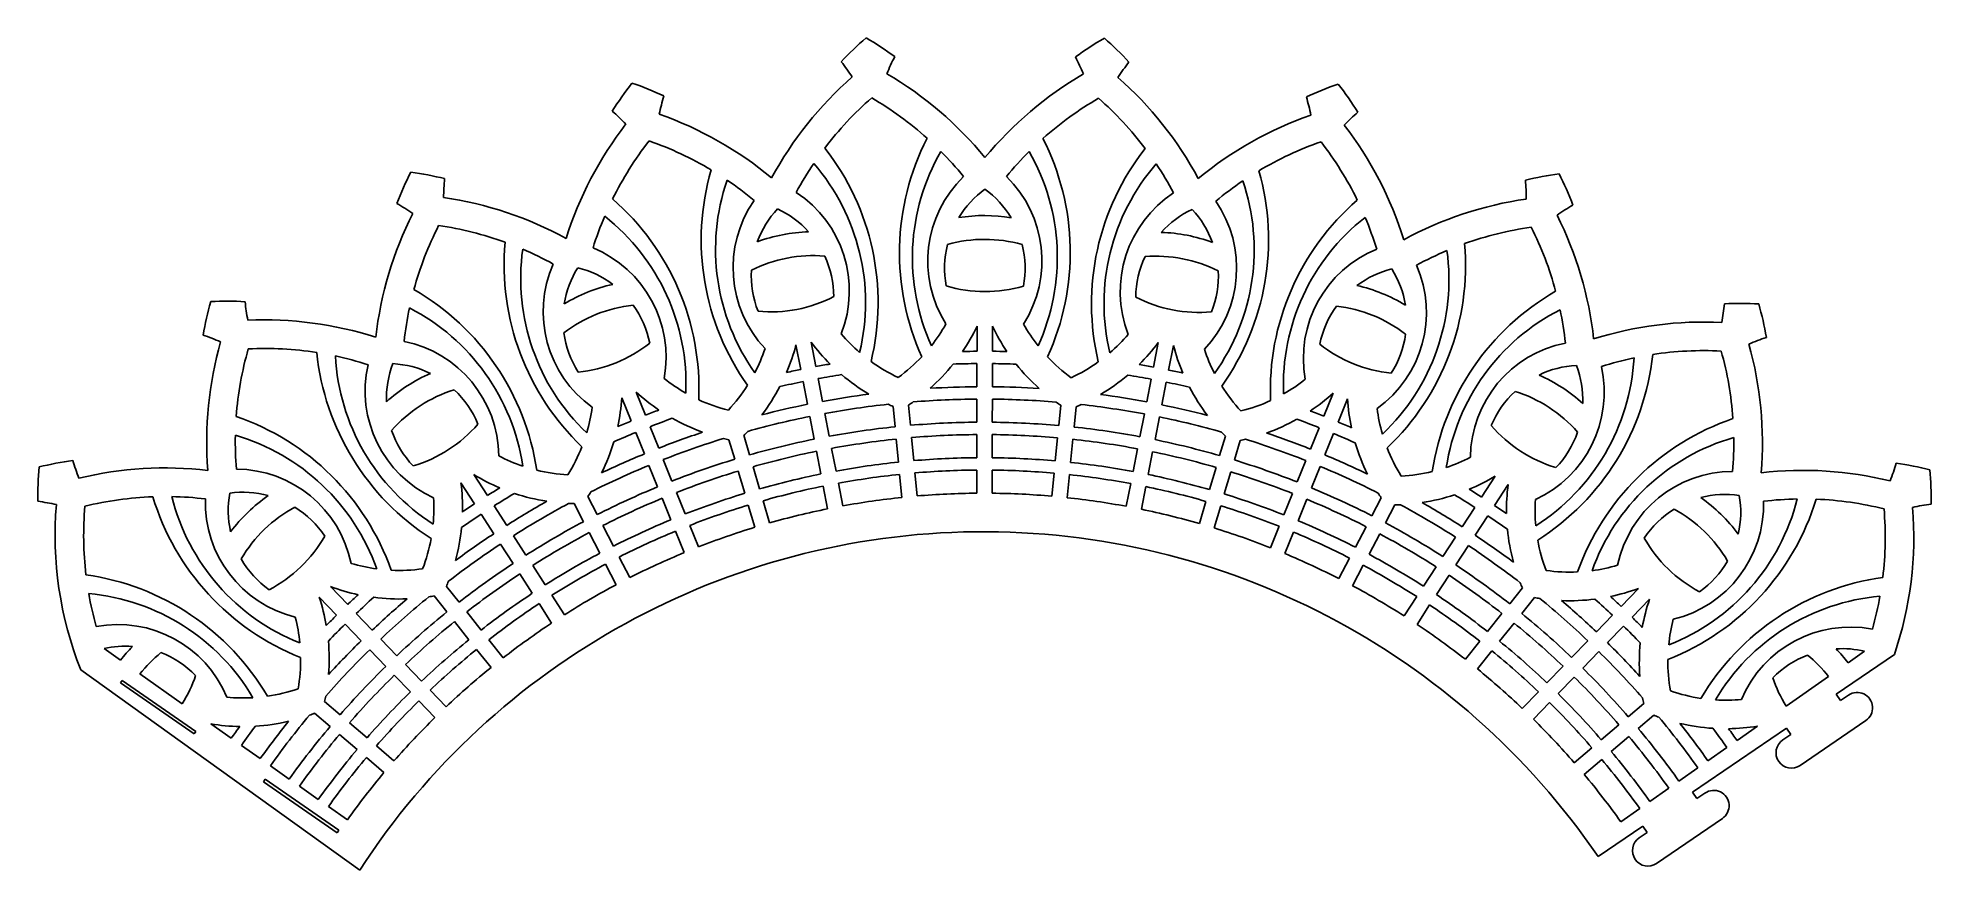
# Model space of a CAD drawing. Extents: x 88 to 333, y 159 to 267.
import ezdxf

# ---------------------------------------------------------------- set-up
doc = ezdxf.new("R2010")
doc.units = 0
doc.layers.get('0').update_dxf_attribs({"linetype": 'CONTINUOUS'})

msp = doc.modelspace()

# ---------------------------------------------------------------- linework, layer by layer
for p, q in [((209.687553, 229.978767), (209.682782, 226.738469)), ((211.687551, 229.975822), (211.68278, 226.735524)), ((186.817053, 224.378173), (186.203442, 227.559937)), ((188.780868, 224.7569), (188.167256, 227.938664)), ((232.578768, 224.692412), (233.201747, 227.872355)), ((234.541458, 224.307904), (235.164437, 227.487847)), ((209.680426, 225.138414), (209.676009, 222.138307)), ((211.680424, 225.135469), (211.676006, 222.135363)), ((165.467854, 221.450878), (166.677267, 218.444738)), ((187.688157, 219.861237), (187.120046, 222.807066)), ((189.651971, 220.239964), (189.08386, 223.185793)), ((231.694367, 220.178061), (232.271151, 223.122205)), ((233.657057, 219.793553), (234.233841, 222.737696)), ((255.881945, 221.317753), (254.663685, 218.315187)), ((163.612385, 220.704396), (164.821798, 217.698256)), ((190.523077, 215.723015), (189.954964, 218.668853)), ((198.812353, 219.577003), (199.061572, 216.948204)), ((200.803426, 219.765761), (201.052644, 217.136963)), ((209.673653, 220.538248), (209.669235, 217.538132)), ((211.673651, 220.535303), (211.669233, 217.535187)), ((220.541564, 219.736699), (220.284606, 217.108646)), ((222.532072, 219.542078), (222.275114, 216.914024)), ((230.809964, 215.663697), (231.386749, 218.607849)), ((257.735208, 220.56581), (256.516947, 217.563245)), ((165.419005, 216.213829), (166.538769, 213.430524)), ((167.274474, 216.960311), (168.394238, 214.177006)), ((188.559263, 215.344288), (187.99115, 218.290126)), ((232.772654, 215.279188), (233.349439, 218.223341)), ((254.062109, 216.832525), (252.934154, 214.052529)), ((177.512795, 215.2741), (178.259033, 212.741154)), ((179.431268, 215.839308), (180.177507, 213.30636)), ((189.430372, 210.827323), (188.862257, 213.773172)), ((191.394186, 211.20605), (190.826071, 214.151899)), ((199.212586, 215.35528), (199.495738, 212.368542)), ((201.203658, 215.54404), (201.48681, 212.557302)), ((209.666879, 215.938068), (209.662462, 212.937941)), ((211.666877, 215.935123), (211.66246, 212.934997)), ((220.128901, 215.516174), (219.836955, 212.530283)), ((222.119409, 215.321552), (221.827463, 212.335661)), ((229.925557, 211.149317), (230.502344, 214.093479)), ((231.888247, 210.764808), (232.465035, 213.708971)), ((241.902066, 215.747326), (241.148372, 213.216587)), ((243.818867, 215.176471), (243.065173, 212.645733)), ((255.915372, 216.080582), (254.787416, 213.300587)), ((167.135977, 211.946092), (168.255745, 209.162778)), ((168.991446, 212.692574), (170.111214, 209.90926)), ((178.711217, 211.206311), (179.559064, 208.328476)), ((180.629691, 211.771518), (181.477538, 208.893683)), ((209.660106, 211.337871), (209.655689, 208.337733)), ((211.660104, 211.334926), (211.655687, 208.334788)), ((240.69167, 211.683083), (239.835353, 208.807757)), ((252.332577, 212.569863), (251.204618, 209.789859)), ((254.185839, 211.81792), (253.05788, 209.037916)), ((144.505246, 206.944176), (142.744406, 209.664392)), ((146.18419, 208.030983), (144.423349, 210.7512)), ((190.301484, 206.310341), (189.733367, 209.256201)), ((192.265298, 206.689068), (191.697181, 209.634928)), ((199.646752, 210.775612), (199.929906, 207.788863)), ((201.637825, 210.964372), (201.920978, 207.977622)), ((219.68125, 210.937805), (219.389303, 207.951902)), ((221.671758, 210.743183), (221.379811, 207.75728)), ((229.041147, 206.634919), (229.617936, 209.579094)), ((231.003837, 206.250411), (231.580627, 209.194585)), ((242.608471, 211.112229), (241.752154, 208.236903)), ((275.126007, 207.841129), (276.89485, 210.556149)), ((276.801743, 206.749383), (278.570586, 209.464403)), ((148.683936, 204.169274), (147.053666, 206.687781)), ((157.425645, 206.986126), (158.641482, 204.642105)), ((159.201025, 207.907009), (160.416861, 205.562989)), ((168.852955, 207.678342), (169.972727, 204.895018)), ((170.708424, 208.424824), (171.828196, 205.6415)), ((180.01125, 206.793628), (180.8591, 203.915782)), ((181.929723, 207.358835), (182.777574, 204.480989)), ((239.378649, 207.274247), (238.522328, 204.39891)), ((241.29545, 206.703394), (240.439129, 203.828057)), ((250.603039, 208.307187), (249.475076, 205.527173)), ((252.456301, 207.555244), (251.328338, 204.775231)), ((262.108863, 207.755488), (260.88613, 205.415059)), ((263.881524, 206.829381), (262.65879, 204.488951)), ((272.614899, 203.986799), (274.252579, 206.500494)), ((147.004993, 203.082467), (145.374723, 205.600974)), ((161.153599, 204.142627), (162.534984, 201.479442)), ((172.425408, 204.157058), (173.545184, 201.373724)), ((248.873495, 204.044496), (247.745527, 201.264472)), ((260.145212, 203.996872), (258.75599, 201.337767)), ((274.290635, 202.895052), (275.928315, 205.408747)), ((149.504748, 199.220746), (147.874472, 201.739261)), ((151.183691, 200.307554), (149.553415, 202.826068)), ((159.378219, 203.221743), (160.759605, 200.558558)), ((170.569939, 203.410576), (171.689715, 200.627242)), ((250.726757, 203.292554), (249.59879, 200.512529)), ((261.917872, 203.070764), (260.52865, 200.411659)), ((270.103784, 200.132456), (271.741469, 202.646159)), ((271.779519, 199.040709), (273.417204, 201.554412)), ((153.683454, 196.44582), (152.053173, 198.964343)), ((161.496345, 199.138191), (162.877736, 196.474996)), ((163.271725, 200.059075), (164.653116, 197.39588)), ((258.01507, 199.919575), (256.625843, 197.260459)), ((259.78773, 198.993467), (258.398503, 196.334351)), ((152.004511, 195.359013), (150.374229, 197.877536)), ((267.59266, 196.2781), (269.23035, 198.791812)), ((269.268395, 195.186354), (270.906086, 197.700066)), ((124.366473, 194.845287), (126.613942, 192.511097)), ((125.807197, 196.232484), (128.054666, 193.898294)), ((139.288934, 195.017589), (140.929692, 192.948628)), ((140.855981, 196.260314), (142.49674, 194.191352)), ((154.504283, 191.497264), (152.873996, 194.015798)), ((156.183226, 192.584071), (154.552939, 195.102605)), ((265.081526, 192.42373), (266.719223, 194.937452)), ((280.419531, 196.054821), (278.772686, 193.9907)), ((281.982911, 194.807487), (280.336067, 192.743367)), ((295.468167, 195.982676), (293.213835, 193.655114)), ((296.9048, 194.591242), (294.650467, 192.263681)), ((129.164462, 192.745674), (131.245334, 190.58451)), ((141.923912, 191.694938), (143.788078, 189.344265)), ((143.49096, 192.937662), (145.355126, 190.586989)), ((266.757261, 191.331983), (268.394958, 193.845705)), ((277.774778, 192.739943), (275.903699, 190.39477)), ((292.100649, 192.505768), (290.013422, 190.35074)), ((127.723739, 191.358478), (129.80461, 189.197313)), ((132.355134, 189.431887), (134.436012, 187.270716)), ((146.349349, 189.333294), (148.213522, 186.982612)), ((274.905787, 189.144008), (273.0347, 186.798826)), ((279.33816, 191.49261), (277.46708, 189.147437)), ((288.900233, 189.201391), (286.812999, 187.046356)), ((293.537281, 191.114334), (291.450054, 188.959307)), ((98.585953, 186.684568), (96.450824, 188.188991)), ((130.91441, 188.04469), (132.995288, 185.883519)), ((144.782302, 188.090571), (146.646475, 185.739888)), ((276.469169, 187.896675), (274.598082, 185.551493)), ((290.336865, 187.809957), (288.249632, 185.654923)), ((321.122693, 182.280964), (328.678687, 187.435315)), ((322.661181, 186.354647), (324.800809, 187.852832)), ((129.610871, 159.469758), (93.4278, 185.439995)), ((106.599737, 181.038014), (101.113465, 184.90367)), ((134.105092, 184.730892), (136.185977, 182.569713)), ((135.545815, 186.118089), (137.626701, 183.95691)), ((285.699807, 185.897003), (283.612566, 183.741961)), ((287.136439, 184.505569), (285.049198, 182.350528)), ((314.630787, 180.731702), (320.128436, 184.581199)), ((98.586958, 183.743396), (98.81449, 184.072377)), ((108.144798, 177.132949), (98.586958, 183.743396)), ((108.37233, 177.461931), (98.81449, 184.072377)), ((138.736508, 182.804279), (140.817402, 180.643092)), ((282.499369, 182.592603), (280.41212, 180.437553)), ((321.122693, 182.280964), (321.68622, 181.454865)), ((321.68622, 181.454865), (322.7203, 182.160267)), ((123.769182, 179.808335), (125.774572, 178.090457)), ((125.070317, 181.327232), (127.075706, 179.609355)), ((137.295784, 181.417082), (139.376678, 179.255895)), ((283.936001, 181.20117), (281.848753, 179.04612)), ((296.161151, 181.075319), (294.150712, 179.363354)), ((297.457808, 179.552597), (295.447368, 177.840632)), ((108.144798, 177.132949), (108.37233, 177.461931)), ((112.954876, 176.565986), (110.303242, 178.428505)), ((126.989741, 177.049507), (129.268186, 175.097721)), ((128.290875, 178.568405), (130.56932, 176.616619)), ((292.932483, 178.325987), (290.648301, 176.380919)), ((302.506775, 169.582039), (314.661685, 177.87356)), ((308.262519, 176.278416), (310.919626, 178.133118)), ((314.191131, 176.34206), (315.225211, 177.047462)), ((314.661685, 177.87356), (315.225211, 177.047462)), ((316.445235, 173.037667), (324.974405, 178.855875)), ((116.719223, 173.921894), (114.264213, 175.646303)), ((131.784493, 175.575665), (134.062946, 173.623872)), ((289.430068, 175.343548), (287.145876, 173.398473)), ((294.229139, 176.803264), (291.944956, 174.858197)), ((304.490402, 173.64542), (306.950479, 175.362592)), ((120.483581, 171.277793), (118.028563, 173.002208)), ((130.483359, 174.056767), (132.761812, 172.104974)), ((290.726723, 173.820826), (288.442532, 171.87575)), ((300.718274, 171.012416), (303.178359, 172.729594)), ((117.120849, 170.924877), (117.348381, 171.253859)), ((126.678692, 164.314435), (117.120849, 170.924877)), ((126.906224, 164.643417), (117.348381, 171.253859)), ((124.247951, 168.633684), (121.792926, 170.358104)), ((296.946134, 168.379404), (299.406227, 170.096587)), ((302.506775, 169.582039), (303.070301, 168.755941)), ((304.104381, 169.461343), (303.070301, 168.755941)), ((128.012337, 165.989564), (125.557301, 167.713991)), ((293.173978, 165.746381), (295.634081, 167.463571)), ((126.678692, 164.314435), (126.906224, 164.643417)), ((296.045766, 165.174636), (290.239407, 161.213804)), ((296.045766, 165.174636), (296.609292, 164.348537)), ((306.358486, 166.15695), (297.829317, 160.338743)), ((296.609292, 164.348537), (295.575212, 163.643135))]:
    msp.add_line(p, q)
for centre, radius, start, end in [((223.977025, 234.414134), 43.693551, 131.044059, 136.885086), ((173.298925, 229.609721), 43.693551, 53.946114, 59.787141), ((248.074934, 229.499621), 43.693551, 120.044135, 125.885162), ((197.411202, 234.453249), 43.693551, 42.94619, 48.787217), ((166.405833, 244.223763), 32.578698, 33.707556, 37.990811), ((228.001101, 250.063151), 32.578698, 152.840389, 157.123644), ((193.433226, 250.114048), 32.578698, 22.707632, 26.990887), ((255.011031, 244.093301), 32.578698, 141.840465, 146.12372), ((199.384036, 234.640306), 43.693551, 142.044135, 147.885162), ((150.55378, 220.254261), 43.693551, 64.94619, 70.787217), ((224.715177, 226.627928), 47.399008, 131.178345, 151.537833), ((174.037077, 221.823515), 47.399008, 39.293495, 59.652855), ((247.313856, 221.715623), 47.399008, 120.178421, 140.537781), ((196.650124, 226.669251), 47.399008, 28.293443, 48.652931), ((270.792431, 220.077223), 43.693551, 109.044059, 114.885086), ((222.00475, 234.606999), 43.693551, 31.946114, 37.787141), ((140.998826, 233.284526), 32.578698, 44.707632, 48.990887), ((200.348185, 250.769637), 32.578698, 163.840465, 168.12372), ((224.715177, 226.627928), 43.693551, 131.044059, 142.726114), ((174.037077, 221.823515), 43.693551, 48.105086, 59.787141), ((247.313856, 221.715623), 43.693551, 120.044135, 131.72619), ((196.650124, 226.669251), 43.693551, 37.105162, 48.787217), ((221.088103, 250.7391), 32.578698, 11.707556, 15.990811), ((201.594314, 227.138003), 47.399008, 142.178421, 162.537781), ((152.764058, 212.751959), 47.399008, 50.293443, 70.652931), ((268.560069, 212.581461), 47.399008, 109.178345, 129.537833), ((280.385714, 233.079293), 32.578698, 130.840389, 135.123644), ((219.772389, 227.111238), 47.399008, 17.293495, 37.652855), ((201.594314, 227.138003), 43.693551, 142.044135, 153.72619), ((152.764058, 212.751959), 43.693551, 59.105162, 70.787217), ((164.270471, 233.036537), 32.578698, 346.467172, 37.990811), ((232.200683, 239.476494), 32.578698, 152.840389, 204.364028), ((189.202487, 239.539804), 32.578698, 335.467248, 26.990887), ((257.11344, 232.899835), 32.578698, 141.840465, 193.364104), ((268.560069, 212.581461), 43.693551, 109.044059, 120.726114), ((219.772389, 227.111238), 43.693551, 26.105086, 37.787141), ((224.715177, 226.627928), 43.693551, 145.947774, 151.702054), ((167.58894, 233.038277), 27.638088, 346.489543, 40.790379), ((228.941006, 238.854609), 27.638088, 150.040821, 204.341657), ((174.037077, 221.823515), 43.693551, 39.129146, 44.883426), ((247.313856, 221.715623), 43.693551, 134.94785, 140.70213), ((192.460319, 238.908323), 27.638088, 335.489619, 29.790455), ((253.794991, 232.911347), 27.638088, 139.040897, 193.341733), ((196.650124, 226.669251), 43.693551, 28.129222, 33.883502), ((175.199835, 230.169727), 43.693551, 153.044059, 158.885086), ((130.011684, 206.730802), 43.693551, 75.946114, 81.787141), ((173.068669, 246.186688), 32.578698, 174.840389, 179.123644), ((206.490651, 241.178813), 32.578698, 163.840465, 215.364104), ((203.409526, 239.946374), 27.638088, 161.040897, 215.341733), ((152.764058, 212.751959), 43.693551, 50.129222, 55.883502), ((218.586472, 238.436119), 15.286563, 134.189208, 212.266298), ((202.813575, 238.459343), 15.286563, 327.564978, 45.642068), ((217.994903, 239.924899), 27.638088, 324.489543, 18.790379), ((268.560069, 212.581461), 43.693551, 123.947774, 129.702054), ((214.917421, 241.166406), 32.578698, 324.467172, 15.990811), ((291.294614, 206.49333), 43.693551, 98.044135, 103.885162), ((248.354005, 246.075838), 32.578698, 0.707632, 4.990887), ((246.175682, 230.065222), 43.693551, 20.94619, 26.787217), ((118.146004, 217.698508), 32.578698, 55.707556, 59.990811), ((133.612851, 199.788075), 47.399008, 61.293495, 81.652855), ((141.037335, 221.895394), 32.578698, 357.467248, 48.990887), ((193.325089, 237.559822), 15.286563, 145.189284, 223.266374), ((177.837649, 234.573027), 15.286563, 338.564902, 56.641992), ((218.166499, 237.487625), 12.686563, 125.976544, 148.768247), ((203.230753, 237.509617), 12.686563, 31.063029, 53.854732), ((243.550846, 234.476271), 15.286563, 123.189284, 201.266374), ((228.072269, 237.50866), 15.286563, 316.564902, 34.641992), ((280.313668, 221.690324), 32.578698, 130.840389, 182.364028), ((287.673018, 199.561237), 47.399008, 98.178421, 118.537781), ((303.19254, 217.426047), 32.578698, 119.840465, 124.12372), ((178.801002, 223.226999), 47.399008, 153.178345, 173.537833), ((201.594314, 227.138003), 43.693551, 156.94785, 162.70213), ((144.294501, 222.5303), 27.638088, 357.489619, 51.790455), ((193.093912, 236.548618), 12.686563, 136.976468, 159.768171), ((178.428378, 233.72035), 12.686563, 42.062953, 64.854656), ((210.67781, 223.331341), 21.004648, 80.628638, 99.202907), ((242.957609, 233.625338), 12.686563, 114.97662, 137.768323), ((228.300467, 236.49678), 12.686563, 20.063105, 42.854808), ((277.058385, 222.334819), 27.638088, 128.040821, 182.341657), ((219.772389, 227.111238), 43.693551, 17.129146, 22.883426), ((242.554086, 223.133129), 47.399008, 6.293443, 26.652931), ((178.801002, 223.226999), 43.693551, 153.044059, 164.726114), ((133.612851, 199.788075), 43.693551, 70.105086, 81.787141), ((180.928285, 237.944102), 32.578698, 174.840389, 226.364028), ((188.443851, 221.223505), 21.004648, 91.628293, 110.202562), ((210.67781, 223.331341), 17.916767, 74.249429, 105.582161), ((232.905292, 221.158057), 21.004648, 69.628445, 88.202714), ((240.47015, 237.856433), 32.578698, 313.467248, 4.990887), ((287.673018, 199.561237), 43.693551, 98.044135, 109.72619), ((242.554086, 223.133129), 43.693551, 15.105162, 26.787217), ((178.138927, 236.146403), 27.638088, 172.040821, 226.341657), ((133.612851, 199.788075), 43.693551, 61.129146, 66.883426), ((154.062064, 225.992411), 15.286563, 349.564978, 67.642068), ((188.443851, 221.223505), 17.916767, 85.249039, 116.581771), ((178.428378, 233.72035), 12.686563, 0.447224, 24.983999), ((218.166499, 237.487625), 12.686563, 165.847201, 190.383976), ((203.230753, 237.509617), 12.686563, 349.447122, 13.984198), ((242.957609, 233.625338), 12.686563, 154.847154, 179.38423), ((232.905292, 221.158057), 17.916767, 63.249191, 94.581923), ((267.30106, 225.825679), 15.286563, 112.189208, 190.266298), ((243.254202, 236.050528), 27.638088, 313.489619, 7.790455), ((287.673018, 199.561237), 43.693551, 112.94785, 118.70213), ((168.695139, 231.87951), 15.286563, 156.189208, 234.266298), ((168.661059, 230.842757), 12.686563, 147.976544, 170.768247), ((154.804639, 225.268118), 12.686563, 53.063029, 75.854732), ((193.093912, 236.548618), 12.686563, 176.847002, 201.384078), ((228.300467, 236.49678), 12.686563, 338.447376, 2.984151), ((266.556355, 225.103576), 12.686563, 103.976544, 126.768247), ((252.685384, 231.755843), 15.286563, 305.564978, 23.642068), ((252.716411, 230.718994), 12.686563, 9.063029, 31.854732), ((120.356939, 206.525972), 32.578698, 8.467172, 59.990811), ((167.020624, 214.911934), 21.004648, 102.628369, 121.202638), ((182.940022, 249.762635), 17.916767, 264.68615, 297.145418), ((210.720625, 252.396307), 17.916767, 253.685782, 286.14505), ((238.493101, 249.680863), 17.916767, 242.686302, 275.14557), ((254.309845, 214.783443), 21.004648, 58.628369, 77.202638), ((300.948714, 206.26007), 32.578698, 119.840465, 171.364104), ((152.312887, 221.166734), 43.693551, 164.044135, 169.885162), ((112.427369, 189.53609), 43.693551, 86.94619, 92.787217), ((147.164676, 236.482766), 32.578698, 185.840465, 190.12372), ((178.801002, 223.226999), 43.693551, 167.947774, 173.702054), ((123.433118, 207.770706), 27.638088, 8.489543, 62.790379), ((167.020624, 214.911934), 17.916767, 96.249115, 127.581847), ((154.804639, 225.268118), 12.686563, 11.4473, 35.984075), ((266.556355, 225.103576), 12.686563, 143.847078, 168.384154), ((254.309845, 214.783443), 17.916767, 52.249115, 83.581847), ((297.876214, 207.513856), 27.638088, 117.040897, 171.341733), ((242.554086, 223.133129), 43.693551, 6.129222, 11.883502), ((274.229309, 236.295677), 32.578698, 349.707556, 353.990811), ((308.828218, 189.24691), 43.693551, 87.044059, 92.885086), ((269.036018, 220.994871), 43.693551, 9.946114, 15.787141), ((98.686947, 198.038192), 32.578698, 66.707632, 70.990887), ((117.287116, 183.408061), 47.399008, 72.293443, 92.652931), ((168.661059, 230.842757), 12.686563, 187.847078, 212.384154), ((208.824066, 243.279638), 22.024861, 220.462506, 229.301777), ((186.515963, 241.164773), 22.024861, 321.529423, 330.368694), ((186.515963, 241.164773), 25.730319, 325.823238, 334.231232), ((234.89198, 241.093544), 25.730319, 205.600044, 214.008038), ((234.89198, 241.093544), 22.024861, 209.462582, 218.301853), ((212.590202, 243.274092), 22.024861, 310.529499, 319.36877), ((252.716411, 230.718994), 12.686563, 327.4473, 351.984075), ((303.950447, 183.133219), 47.399008, 87.178345, 107.537833), ((322.593617, 197.708512), 32.578698, 108.840389, 113.123644), ((157.172634, 215.038705), 47.399008, 164.178421, 184.537781), ((157.172634, 215.038705), 43.693551, 164.044135, 175.72619), ((117.287116, 183.408061), 43.693551, 81.105162, 92.787217), ((156.452657, 229.891317), 32.578698, 185.840465, 237.364104), ((117.287116, 183.408061), 43.693551, 72.129222, 77.883502), ((154.057568, 227.59441), 27.638088, 183.040897, 237.341733), ((132.360628, 213.032935), 15.286563, 0.564902, 78.641992), ((156.172357, 241.876526), 17.916767, 275.686226, 308.145494), ((161.323158, 234.118958), 22.024861, 332.529499, 341.36877), ((161.323158, 234.118958), 25.730319, 336.823289, 345.231503), ((208.824066, 243.279638), 25.730319, 216.599773, 225.007987), ((186.515963, 241.164773), 22.024861, 305.992925, 316.617732), ((210.506221, 106.823486), 119.91781, 90.393436, 91.291747), ((210.506221, 106.823486), 119.91781, 88.539529, 89.43784), ((234.89198, 241.093544), 22.024861, 223.213544, 233.838351), ((212.590202, 243.274092), 25.730319, 314.823289, 323.231503), ((260.063928, 233.973573), 25.730319, 194.599773, 203.007987), ((260.063928, 233.973573), 22.024861, 198.462506, 207.301777), ((265.237434, 241.715986), 17.916767, 231.686226, 264.145494), ((288.964238, 212.802353), 15.286563, 101.189284, 179.266374), ((264.921958, 229.731608), 32.578698, 302.467172, 353.990811), ((303.950447, 183.133219), 43.693551, 87.044059, 98.726114), ((264.158247, 214.88118), 43.693551, 4.105086, 15.787141), ((264.158247, 214.88118), 47.399008, 355.293495, 15.652855), ((145.601459, 221.60394), 15.286563, 167.189284, 245.266374), ((145.765919, 220.579769), 12.686563, 158.976468, 181.768171), ((147.19542, 204.628675), 21.004648, 113.628562, 132.202831), ((133.22776, 212.463638), 12.686563, 64.062953, 86.854656), ((210.506221, 106.823486), 119.91781, 101.393436, 102.291766), ((210.506221, 106.823486), 119.91781, 99.53951, 100.43784), ((210.506221, 106.823486), 118.31781, 98.937552, 100.431379), ((208.824066, 243.279638), 25.730319, 229.532373, 239.193255), ((208.824066, 243.279638), 22.024861, 234.213468, 244.838275), ((186.515963, 241.164773), 25.730319, 311.63796, 321.298849), ((210.506221, 106.823486), 118.31781, 90.399897, 91.893706), ((210.506221, 106.823486), 118.31781, 87.93757, 89.431379), ((234.89198, 241.093544), 25.730319, 218.532426, 228.193316), ((212.590202, 243.274092), 22.024861, 294.993001, 305.617808), ((212.590202, 243.274092), 25.730319, 300.63802, 310.298903), ((210.506221, 106.823486), 118.31781, 79.399897, 80.893724), ((210.506221, 106.823486), 119.91781, 79.393436, 80.291766), ((210.506221, 106.823486), 119.91781, 77.53951, 78.43784), ((275.748705, 221.412312), 15.286563, 294.564902, 12.641992), ((267.310273, 227.427657), 27.638088, 302.489543, 356.790379), ((288.095433, 212.235612), 12.686563, 92.97662, 115.768323), ((274.104836, 204.441767), 21.004648, 47.628714, 66.202983), ((275.581229, 220.388629), 12.686563, 358.063105, 20.854808), ((303.950447, 183.133219), 43.693551, 101.947774, 107.702054), ((147.19542, 204.628675), 17.916767, 107.249353, 138.582085), ((133.22776, 212.463638), 12.686563, 22.447046, 46.984122), ((182.817854, 240.451582), 25.730319, 227.600044, 236.008038), ((182.817854, 240.451582), 22.024861, 231.462582, 240.301853), ((161.323158, 234.118958), 22.024861, 316.993001, 327.617808), ((161.323158, 234.118958), 25.730319, 322.63802, 332.298903), ((210.506221, 106.823486), 118.31781, 101.399897, 102.893724), ((210.506221, 106.823486), 115.31781, 97.403686, 100.418781), ((210.506221, 106.823486), 115.31781, 90.412495, 93.427574), ((210.506221, 106.823486), 115.31781, 86.403702, 89.418781), ((210.506221, 106.823486), 115.31781, 79.412495, 82.42759), ((210.506221, 106.823486), 118.31781, 76.937552, 78.431379), ((260.063928, 233.973573), 25.730319, 207.532373, 217.193255), ((260.063928, 233.973573), 22.024861, 212.213468, 222.838275), ((238.587973, 240.369467), 22.024861, 299.529423, 308.368694), ((238.587973, 240.369467), 25.730319, 303.823238, 312.231232), ((288.095433, 212.235612), 12.686563, 132.847277, 157.384051), ((274.104836, 204.441767), 17.916767, 41.249504, 72.582237), ((137.937709, 222.395649), 22.024861, 343.529423, 352.368694), ((137.937709, 222.395649), 25.730319, 347.823238, 356.231232), ((210.506221, 106.823486), 119.91781, 110.539529, 111.43784), ((182.817854, 240.451582), 22.024861, 245.213544, 255.838351), ((210.506221, 106.823486), 115.31781, 101.412495, 104.42759), ((210.506221, 106.823486), 113.71781, 96.238072, 100.41179), ((208.824066, 243.279638), 25.730319, 245.489659, 247.101379), ((186.515963, 241.164773), 25.730319, 303.729819, 305.341549), ((210.506221, 106.823486), 113.71781, 90.419486, 94.59319), ((210.506221, 106.823486), 113.71781, 85.238086, 89.41179), ((234.89198, 241.093544), 25.730319, 234.489727, 236.101457), ((212.590202, 243.274092), 25.730319, 292.729897, 294.341617), ((210.506221, 106.823486), 113.71781, 79.419486, 83.593204), ((210.506221, 106.823486), 115.31781, 75.403686, 78.418781), ((238.587973, 240.369467), 22.024861, 283.992925, 294.617732), ((210.506221, 106.823486), 119.91781, 68.393436, 69.291747), ((283.414752, 222.18145), 25.730319, 183.600044, 192.008038), ((283.414752, 222.18145), 22.024861, 187.462582, 196.301853), ((102.989095, 187.492799), 32.578698, 19.467248, 70.990887), ((145.765919, 220.579769), 12.686563, 198.847125, 223.3839), ((131.401444, 229.027946), 17.916767, 286.685706, 319.144974), ((210.506221, 106.823486), 118.31781, 112.399897, 113.893706), ((210.506221, 106.823486), 119.91781, 112.393436, 113.291747), ((210.506221, 106.823486), 118.31781, 109.93757, 111.431379), ((210.506221, 106.823486), 115.31781, 108.403702, 111.418781), ((182.817854, 240.451582), 25.730319, 240.532426, 250.193316), ((161.323158, 234.118958), 25.730319, 314.729897, 316.341617), ((210.506221, 106.823486), 113.71781, 101.419486, 105.593204), ((210.506221, 106.823486), 110.71781, 95.933133, 100.398137), ((210.506221, 106.823486), 110.71781, 90.433139, 94.898131), ((210.506221, 106.823486), 110.71781, 84.933145, 89.398137), ((210.506221, 106.823486), 110.71781, 79.433139, 83.898143), ((210.506221, 106.823486), 113.71781, 74.238072, 78.41179), ((260.063928, 233.973573), 25.730319, 223.489659, 225.101379), ((238.587973, 240.369467), 25.730319, 289.63796, 299.298849), ((210.506221, 106.823486), 115.31781, 68.412495, 71.427574), ((210.506221, 106.823486), 118.31781, 68.399897, 69.893706), ((210.506221, 106.823486), 119.91781, 66.539529, 67.43784), ((289.970626, 228.794401), 17.916767, 220.685857, 253.145126), ((275.581229, 220.388629), 12.686563, 316.447198, 340.984274), ((318.260433, 187.175834), 32.578698, 108.840389, 160.364028), ((157.172634, 215.038705), 43.693551, 178.94785, 184.70213), ((105.771248, 189.301629), 27.638088, 19.489619, 73.790455), ((137.937709, 222.395649), 22.024861, 327.992925, 338.617732), ((137.937709, 222.395649), 25.730319, 333.63796, 343.298849), ((210.506221, 106.823486), 113.71781, 107.238086, 111.41179), ((182.817854, 240.451582), 25.730319, 256.489727, 258.101457), ((210.506221, 106.823486), 110.71781, 101.433139, 105.898143), ((210.506221, 106.823486), 109.11781, 101.440727, 105.890555), ((210.506221, 106.823486), 109.11781, 95.940721, 100.390549), ((210.506221, 106.823486), 109.11781, 90.440727, 94.890543), ((210.506221, 106.823486), 109.11781, 84.940733, 89.390549), ((210.506221, 106.823486), 109.11781, 79.440727, 83.890555), ((210.506221, 106.823486), 109.11781, 73.940721, 78.390549), ((210.506221, 106.823486), 110.71781, 73.933133, 78.398137), ((238.587973, 240.369467), 25.730319, 281.729819, 283.341549), ((210.506221, 106.823486), 113.71781, 68.419486, 72.59319), ((210.506221, 106.823486), 118.31781, 65.93757, 67.431379), ((283.414752, 222.18145), 25.730319, 196.532426, 206.193316), ((283.414752, 222.18145), 22.024861, 201.213544, 211.838351), ((315.48362, 188.992849), 27.638088, 106.040821, 160.341657), ((264.158247, 214.88118), 43.693551, 355.129146, 0.883426), ((131.564395, 207.962124), 43.693551, 175.044059, 180.885086), ((98.447046, 169.302153), 43.693551, 97.946114, 103.787141), ((123.588353, 222.014443), 32.578698, 196.840389, 201.123644), ((104.386782, 164.213988), 47.399008, 83.293495, 103.652855), ((113.530645, 196.170636), 15.286563, 11.564978, 89.642068), ((157.82918, 232.71328), 22.024861, 242.462506, 251.301777), ((157.82918, 232.71328), 22.024861, 256.213468, 266.838275), ((210.506221, 106.823486), 113.71781, 112.419486, 116.59319), ((210.506221, 106.823486), 115.31781, 112.412495, 115.427574), ((210.506221, 106.823486), 110.71781, 106.933145, 111.398137), ((210.506221, 106.823486), 109.11781, 106.940733, 111.390549), ((210.506221, 106.823486), 106.11781, 95.955566, 100.375704), ((210.506221, 106.823486), 106.11781, 90.455572, 94.875698), ((210.506221, 106.823486), 104.51781, 90.463838, 94.867432), ((210.506221, 106.823486), 104.51781, 84.963844, 89.367438), ((210.506221, 106.823486), 106.11781, 84.955578, 89.375704), ((210.506221, 106.823486), 106.11781, 79.455572, 83.87571), ((210.506221, 106.823486), 110.71781, 68.433139, 72.898131), ((210.506221, 106.823486), 113.71781, 63.238086, 67.41179), ((210.506221, 106.823486), 115.31781, 64.403702, 67.418781), ((263.553751, 232.557612), 22.024861, 288.529499, 297.36877), ((316.794202, 163.90124), 47.399008, 76.178421, 96.537781), ((297.762924, 221.757989), 32.578698, 338.707632, 342.990887), ((322.748895, 168.971891), 43.693551, 76.044135, 81.885162), ((289.745536, 207.729219), 43.693551, 358.94619, 4.787217), ((117.218756, 206.425493), 25.730319, 358.823289, 7.231503), ((157.82918, 232.71328), 25.730319, 238.599773, 247.007987), ((210.506221, 106.823486), 119.91781, 121.53951, 122.43784), ((210.506221, 106.823486), 110.71781, 112.433139, 116.898131), ((210.506221, 106.823486), 106.11781, 101.455572, 105.87571), ((210.506221, 106.823486), 104.51781, 101.463838, 105.867444), ((210.506221, 106.823486), 104.51781, 95.963832, 100.367438), ((210.506221, 106.823486), 104.51781, 79.463838, 83.867444), ((210.506221, 106.823486), 104.51781, 73.963832, 78.367438), ((210.506221, 106.823486), 106.11781, 73.955566, 78.375704), ((210.506221, 106.823486), 109.11781, 68.440727, 72.890543), ((210.506221, 106.823486), 110.71781, 62.933145, 67.398137), ((263.553751, 232.557612), 22.024861, 272.993001, 283.617808), ((263.553751, 232.557612), 25.730319, 292.823289, 301.231503), ((210.506221, 106.823486), 119.91781, 57.393436, 58.291766), ((304.086588, 206.15035), 25.730319, 172.599773, 181.007987), ((307.744484, 195.884677), 15.286563, 90.189208, 168.266298), ((83.336805, 175.026271), 32.578698, 77.707556, 81.990811), ((137.50413, 202.87396), 47.399008, 175.178345, 201.580794), ((137.50413, 202.87396), 43.693551, 175.044059, 186.726114), ((104.386782, 164.213988), 43.693551, 92.105086, 103.787141), ((133.963389, 217.316314), 32.578698, 196.840389, 248.364028), ((104.386782, 164.213988), 43.693551, 83.129146, 88.883426), ((132.050571, 214.604605), 27.638088, 194.040821, 248.341657), ((124.89285, 207.110706), 15.286563, 178.189208, 256.266298), ((125.249626, 206.136679), 12.686563, 169.976544, 192.768247), ((114.490473, 195.777257), 12.686563, 75.063029, 97.854732), ((129.696495, 190.751419), 21.004648, 124.628638, 143.202907), ((129.696495, 190.751419), 17.916767, 118.249429, 149.582161), ((114.490473, 195.777257), 12.686563, 33.447122, 57.984198), ((117.218756, 206.425493), 22.024861, 354.529499, 3.36877), ((210.506221, 106.823486), 119.91781, 123.393436, 124.291766), ((210.506221, 106.823486), 118.31781, 120.937552, 122.431379), ((210.506221, 106.823486), 115.31781, 119.403686, 122.418781), ((210.506221, 106.823486), 113.71781, 118.238072, 122.41179), ((157.82918, 232.71328), 25.730319, 251.532373, 261.193255), ((157.82918, 232.71328), 25.730319, 267.489659, 269.101379), ((137.937709, 222.395649), 25.730319, 325.729819, 327.341549), ((210.506221, 106.823486), 109.11781, 112.440727, 116.890543), ((210.506221, 106.823486), 106.11781, 106.955578, 111.375704), ((210.506221, 106.823486), 104.51781, 106.963844, 111.367438), ((210.506221, 106.823486), 101.51781, 101.480039, 105.851243), ((210.506221, 106.823486), 101.51781, 95.980032, 100.351237), ((210.506221, 106.823486), 101.51781, 90.480039, 94.851231), ((210.506221, 106.823486), 101.51781, 84.980045, 89.351237), ((210.506221, 106.823486), 101.51781, 79.480039, 83.851243), ((210.506221, 106.823486), 104.51781, 68.463838, 72.867432), ((210.506221, 106.823486), 106.11781, 68.455572, 72.875698), ((210.506221, 106.823486), 109.11781, 62.940733, 67.390549), ((283.414752, 222.18145), 25.730319, 212.489727, 214.101457), ((263.553751, 232.557612), 25.730319, 270.729897, 272.341617), ((210.506221, 106.823486), 113.71781, 57.419486, 61.593204), ((263.553751, 232.557612), 25.730319, 278.63802, 288.298903), ((210.506221, 106.823486), 115.31781, 57.412495, 60.42759), ((210.506221, 106.823486), 118.31781, 57.399897, 58.893724), ((210.506221, 106.823486), 119.91781, 55.53951, 56.43784), ((304.086588, 206.15035), 22.024861, 176.462506, 185.301777), ((287.374098, 217.090433), 32.578698, 291.467248, 342.990887), ((289.278922, 214.373103), 27.638088, 291.489619, 345.790455), ((296.414544, 206.858158), 15.286563, 283.564978, 1.642068), ((306.783502, 195.494125), 12.686563, 81.976544, 104.768247), ((291.562809, 190.513027), 21.004648, 36.628638, 55.202907), ((296.054902, 205.885185), 12.686563, 347.063029, 9.854732), ((316.794202, 163.90124), 43.693551, 90.94785, 96.70213), ((316.794202, 163.90124), 43.693551, 76.044135, 87.72619), ((283.790843, 202.658568), 43.693551, 353.105162, 4.787217), ((283.790843, 202.658568), 47.399008, 341.26616, 4.652931), ((337.875928, 174.651488), 32.578698, 97.840465, 102.12372), ((117.218756, 206.425493), 25.730319, 344.63802, 354.298903), ((210.506221, 106.823486), 118.31781, 123.399897, 124.893724), ((210.506221, 106.823486), 110.71781, 117.933133, 122.398137), ((210.506221, 106.823486), 106.11781, 112.455572, 116.875698), ((210.506221, 106.823486), 101.51781, 106.980045, 111.351237), ((210.506221, 106.823486), 101.51781, 73.980032, 78.351237), ((210.506221, 106.823486), 101.51781, 68.480039, 72.851231), ((210.506221, 106.823486), 106.11781, 62.955578, 67.375704), ((210.506221, 106.823486), 110.71781, 57.433139, 61.898143), ((210.506221, 106.823486), 118.31781, 54.937552, 56.431379), ((306.783502, 195.494125), 12.686563, 121.847201, 146.383976), ((291.562809, 190.513027), 17.916767, 30.249429, 61.582161), ((109.537071, 211.688748), 17.916767, 297.685782, 330.14505), ((210.506221, 106.823486), 96.51781, 34.300013, 146.944131), ((117.218756, 206.425493), 22.024861, 338.993001, 349.617808), ((210.506221, 106.823486), 113.71781, 123.419486, 127.593204), ((210.506221, 106.823486), 115.31781, 123.412495, 126.42759), ((210.506221, 106.823486), 109.11781, 117.940721, 122.390549), ((210.506221, 106.823486), 104.51781, 112.463838, 116.867432), ((210.506221, 106.823486), 104.51781, 62.963844, 67.367438), ((210.506221, 106.823486), 109.11781, 57.440727, 61.890555), ((210.506221, 106.823486), 113.71781, 52.238072, 56.41179), ((210.506221, 106.823486), 115.31781, 53.403686, 56.418781), ((304.086588, 206.15035), 25.730319, 185.532373, 195.193255), ((304.086588, 206.15035), 22.024861, 190.213468, 200.838275), ((311.783829, 211.390873), 17.916767, 209.685782, 242.14505), ((125.249626, 206.136679), 12.686563, 209.847201, 234.383976), ((134.776048, 220.349055), 22.024861, 253.462582, 262.301853), ((210.506221, 106.823486), 110.71781, 123.433139, 127.898143), ((210.506221, 106.823486), 106.11781, 117.955566, 122.375704), ((210.506221, 106.823486), 104.51781, 117.963832, 122.367438), ((210.506221, 106.823486), 101.51781, 112.480039, 116.851231), ((210.506221, 106.823486), 101.51781, 62.980045, 67.351237), ((210.506221, 106.823486), 104.51781, 57.463838, 61.867444), ((210.506221, 106.823486), 106.11781, 57.455572, 61.87571), ((210.506221, 106.823486), 110.71781, 51.933133, 56.398137), ((286.570373, 220.125554), 22.024861, 277.529423, 286.368694), ((296.054902, 205.885185), 12.686563, 305.447122, 329.984198), ((89.572053, 165.495506), 32.578698, 30.467172, 81.990811), ((134.776048, 220.349055), 22.024861, 267.213544, 277.838351), ((117.218756, 206.425493), 25.730319, 336.729897, 338.341617), ((210.506221, 106.823486), 109.11781, 123.440727, 127.890555), ((210.506221, 106.823486), 101.51781, 117.980032, 122.351237), ((210.506221, 106.823486), 109.11781, 51.940721, 56.390549), ((304.086588, 206.15035), 25.730319, 201.489659, 203.101379), ((286.570373, 220.125554), 22.024861, 261.992925, 272.617732), ((331.61264, 165.139127), 32.578698, 97.840465, 149.364104), ((91.957951, 167.80196), 27.638088, 30.489543, 84.790379), ((137.50413, 202.87396), 43.693551, 189.947774, 195.702054), ((99.927774, 186.795487), 25.730319, 9.823238, 18.231232), ((134.776048, 220.349055), 25.730319, 249.600044, 258.008038), ((210.506221, 106.823486), 119.91781, 132.539529, 133.43784), ((210.506221, 106.823486), 118.31781, 131.93757, 133.431379), ((210.506221, 106.823486), 115.31781, 130.403702, 133.418781), ((134.776048, 220.349055), 25.730319, 262.532426, 272.193316), ((210.506221, 106.823486), 113.71781, 129.238086, 133.41179), ((134.776048, 220.349055), 25.730319, 278.489727, 280.101457), ((210.506221, 106.823486), 106.11781, 123.455572, 127.87571), ((210.506221, 106.823486), 104.51781, 123.463838, 127.867444), ((210.506221, 106.823486), 101.51781, 57.480039, 61.851243), ((210.506221, 106.823486), 106.11781, 51.955566, 56.375704), ((286.570373, 220.125554), 25.730319, 259.729819, 261.341549), ((210.506221, 106.823486), 113.71781, 46.419486, 50.59319), ((286.570373, 220.125554), 25.730319, 267.63796, 277.298849), ((210.506221, 106.823486), 115.31781, 46.412495, 49.427574), ((210.506221, 106.823486), 118.31781, 46.399897, 47.893706), ((286.570373, 220.125554), 25.730319, 281.823238, 290.231232), ((210.506221, 106.823486), 119.91781, 46.393436, 47.291747), ((321.319688, 186.469511), 25.730319, 161.600044, 170.008038), ((329.233544, 167.452596), 27.638088, 95.040897, 149.341733), ((283.790843, 202.658568), 43.693551, 344.129222, 349.883502), ((99.927774, 186.795487), 22.024861, 5.529423, 14.368694), ((210.506221, 106.823486), 119.91781, 134.393436, 135.291747), ((210.506221, 106.823486), 110.71781, 128.933145, 133.398137), ((210.506221, 106.823486), 109.11781, 128.940733, 133.390549), ((210.506221, 106.823486), 104.51781, 51.963832, 56.367438), ((210.506221, 106.823486), 110.71781, 46.433139, 50.898131), ((210.506221, 106.823486), 119.91781, 44.539529, 45.43784), ((321.319688, 186.469511), 22.024861, 165.462582, 174.301853), ((98.264129, 176.025319), 15.286563, 22.564902, 100.641992), ((210.506221, 106.823486), 118.31781, 134.399897, 135.893706), ((99.927774, 186.795487), 25.730319, 355.63796, 5.298849), ((210.506221, 106.823486), 115.31781, 134.412495, 137.427574), ((210.506221, 106.823486), 106.11781, 128.955578, 133.375704), ((210.506221, 106.823486), 101.51781, 123.480039, 127.851243), ((210.506221, 106.823486), 101.51781, 51.980032, 56.351237), ((210.506221, 106.823486), 106.11781, 46.455572, 50.875698), ((210.506221, 106.823486), 109.11781, 46.440727, 50.890543), ((210.506221, 106.823486), 118.31781, 43.93757, 45.431379), ((322.95161, 175.69449), 15.286563, 79.189284, 157.266374), ((99.281344, 175.822219), 12.686563, 86.063105, 102.891859), ((115.166916, 173.790116), 21.004648, 135.628445, 142.129004), ((115.166916, 173.790116), 17.916767, 129.249191, 141.662838), ((99.281344, 175.822219), 12.686563, 44.447376, 68.984151), ((99.927774, 186.795487), 22.024861, 349.992925, 0.617732), ((210.506221, 106.823486), 113.71781, 134.419486, 138.59319), ((210.506221, 106.823486), 104.51781, 128.963844, 133.367438), ((210.506221, 106.823486), 104.51781, 46.463838, 50.867432), ((210.506221, 106.823486), 113.71781, 41.238086, 45.41179), ((210.506221, 106.823486), 115.31781, 42.403702, 45.418781), ((321.319688, 186.469511), 25.730319, 174.532426, 184.193316), ((321.319688, 186.469511), 22.024861, 179.213544, 189.838351), ((321.933763, 175.494476), 12.686563, 110.847154, 135.38423), ((306.042231, 173.509191), 17.916767, 38.167978, 50.581923), ((321.933763, 175.494476), 12.686563, 76.938856, 93.768323), ((306.042231, 173.509191), 21.004648, 37.701882, 44.202714), ((91.382802, 190.496104), 17.916767, 328.136971, 341.14557), ((210.506221, 106.823486), 110.71781, 134.433139, 138.898131), ((210.506221, 106.823486), 109.11781, 134.440727, 138.890543), ((210.506221, 106.823486), 101.51781, 128.980045, 133.351237), ((210.506221, 106.823486), 101.51781, 46.480039, 50.851231), ((210.506221, 106.823486), 109.11781, 40.940733, 45.390549), ((210.506221, 106.823486), 110.71781, 40.933145, 45.398137), ((329.875371, 190.145163), 17.916767, 198.686302, 211.695139), ((114.505772, 203.813304), 22.024861, 264.462506, 273.301777), ((114.505772, 203.813304), 22.024861, 278.213468, 288.838275), ((99.927774, 186.795487), 25.730319, 347.729819, 349.341549), ((210.506221, 106.823486), 106.11781, 134.455572, 138.875698), ((210.506221, 106.823486), 106.11781, 40.955578, 45.375704), ((321.319688, 186.469511), 25.730319, 190.489727, 192.101457), ((306.791867, 203.530183), 22.024861, 250.993001, 261.617808), ((323.847352, 180.508071), 2, 304.300013, 124.300013), ((210.506221, 106.823486), 113.71781, 140.238072, 144.41179), ((114.505772, 203.813304), 25.730319, 289.489659, 291.101379), ((210.506221, 106.823486), 104.51781, 134.463838, 138.867432), ((210.506221, 106.823486), 104.51781, 40.963844, 45.367438), ((306.791867, 203.530183), 25.730319, 248.729897, 250.341617), ((210.506221, 106.823486), 113.71781, 35.419486, 39.593204), ((306.791867, 203.530183), 22.024861, 266.529499, 275.36877), ((114.505772, 203.813304), 25.730319, 260.599773, 269.007987), ((210.506221, 106.823486), 119.91781, 143.53951, 144.43784), ((210.506221, 106.823486), 118.31781, 142.937552, 144.431379), ((114.505772, 203.813304), 25.730319, 273.532373, 283.193255), ((210.506221, 106.823486), 115.31781, 141.403686, 144.418781), ((210.506221, 106.823486), 110.71781, 139.933133, 144.398137), ((210.506221, 106.823486), 109.11781, 139.940721, 144.390549), ((210.506221, 106.823486), 101.51781, 134.480039, 138.851231), ((210.506221, 106.823486), 101.51781, 40.980045, 45.351237), ((210.506221, 106.823486), 110.71781, 35.433139, 39.898143), ((306.791867, 203.530183), 25.730319, 256.63802, 266.298903), ((210.506221, 106.823486), 115.31781, 35.412495, 38.42759), ((210.506221, 106.823486), 118.31781, 35.399897, 36.893724), ((306.791867, 203.530183), 25.730319, 270.823289, 279.231503), ((210.506221, 106.823486), 119.91781, 35.393436, 36.291766), ((210.506221, 106.823486), 106.11781, 139.955566, 144.375704), ((210.506221, 106.823486), 106.11781, 35.455572, 39.87571), ((210.506221, 106.823486), 109.11781, 35.440727, 39.890555), ((315.318183, 174.689864), 2, 124.300013, 304.300013), ((210.506221, 106.823486), 104.51781, 139.963832, 144.367438), ((210.506221, 106.823486), 101.51781, 139.980032, 144.351237), ((210.506221, 106.823486), 104.51781, 35.463838, 39.867444), ((210.506221, 106.823486), 101.51781, 35.480039, 39.851243), ((305.231434, 167.809147), 2, 304.300013, 124.300013), ((296.702265, 161.990939), 2, 124.300013, 304.300013)]:
    msp.add_arc(centre, radius, start, end)

doc.saveas('drawing.dxf')
